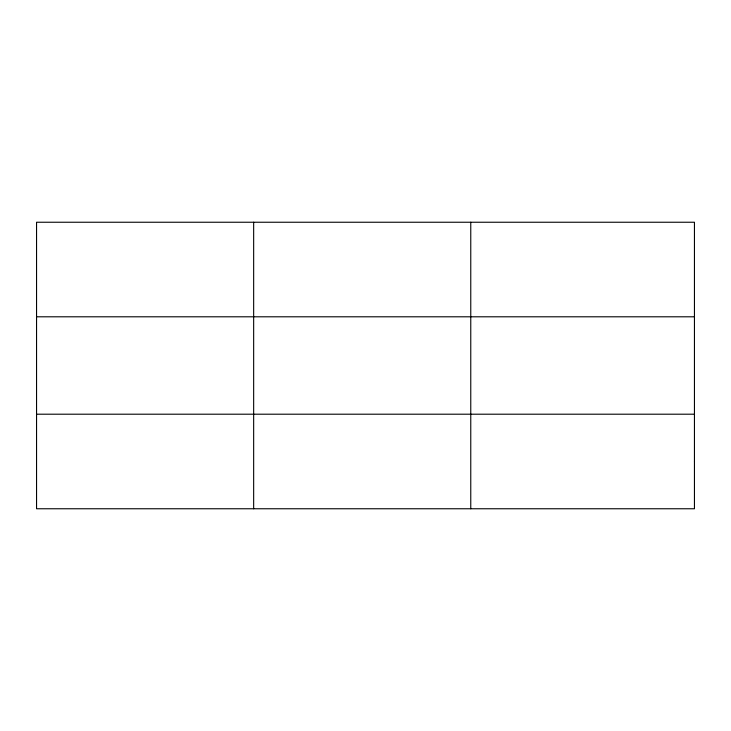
<?xml version="1.0" encoding="UTF-8"?>
<svg xmlns="http://www.w3.org/2000/svg" width="731" height="731" viewBox="0 0 731 731"><rect width="100%" height="100%" fill="white"/><g stroke="black" fill="none" stroke-linecap="round" stroke-linejoin="round"><path stroke-width="1.1" d="M253.657 508.758L253.657 222.242M470.764 508.758L470.764 222.242M36.55 316.797L694.45 316.797M36.55 414.203L694.45 414.203M694.45 461.48L694.45 508.758L36.55 508.758L36.55 222.242L694.45 222.242L694.45 461.48"/></g></svg>
